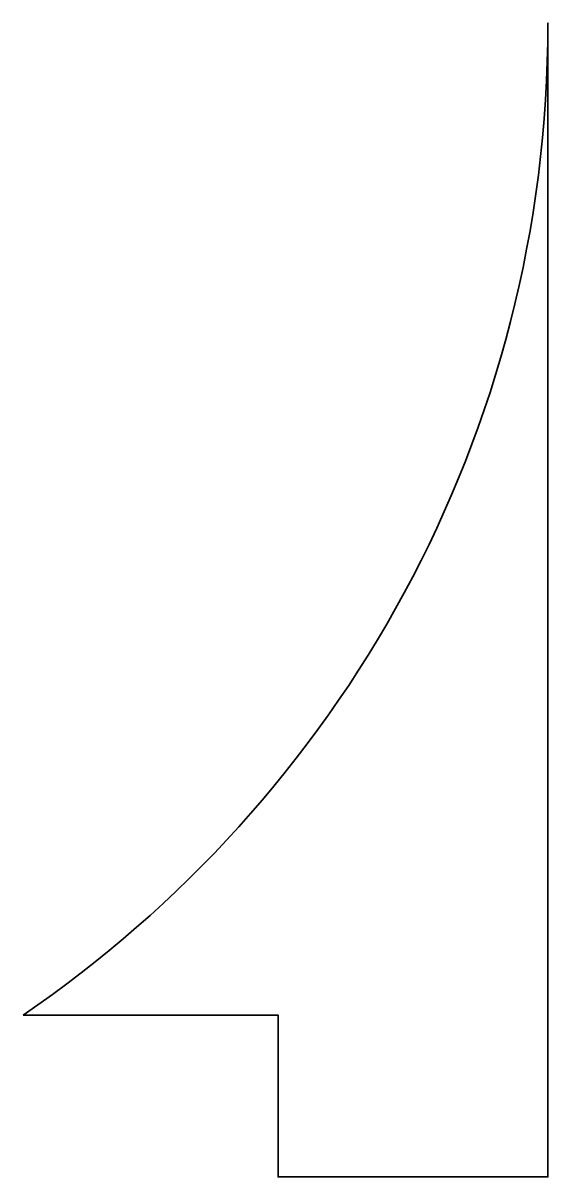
# Model space of a CAD drawing. Header units: inches. Extents: x 7.9 to 27.3, y -47.3 to -4.6.
import ezdxf

# ---------------------------------------------------------------- set-up
doc = ezdxf.new("R2010")
doc.units = ezdxf.units.IN
doc.header["$MEASUREMENT"] = 0
doc.layers.add('Layer 1', color=7, linetype='Continuous')

msp = doc.modelspace()

# ---------------------------------------------------------------- linework, layer by layer
at = {"layer": 'Layer 1', "color": 179, "lineweight": 35, "true_color": 0x231f20}
msp.add_open_spline([(7.852, -41.346), (7.852, -41.346), (17.302, -41.346), (17.302, -41.346), (17.302, -41.346), (17.302, -47.346), (17.302, -47.346), (17.302, -47.346), (27.302, -47.346), (27.302, -47.346), (27.302, -47.346), (27.302, -41.346), (27.302, -41.346), (27.302, -41.346), (27.302, -4.589), (27.302, -4.589), (27.302, -19.868), (19.592, -33.345), (7.852, -41.346)], degree=3, knots=[0, 0, 0, 0, 1, 1, 1, 2, 2, 2, 3, 3, 3, 4, 4, 4, 5, 5, 5, 6, 6, 6, 6], dxfattribs=at)

doc.saveas('drawing.dxf')
